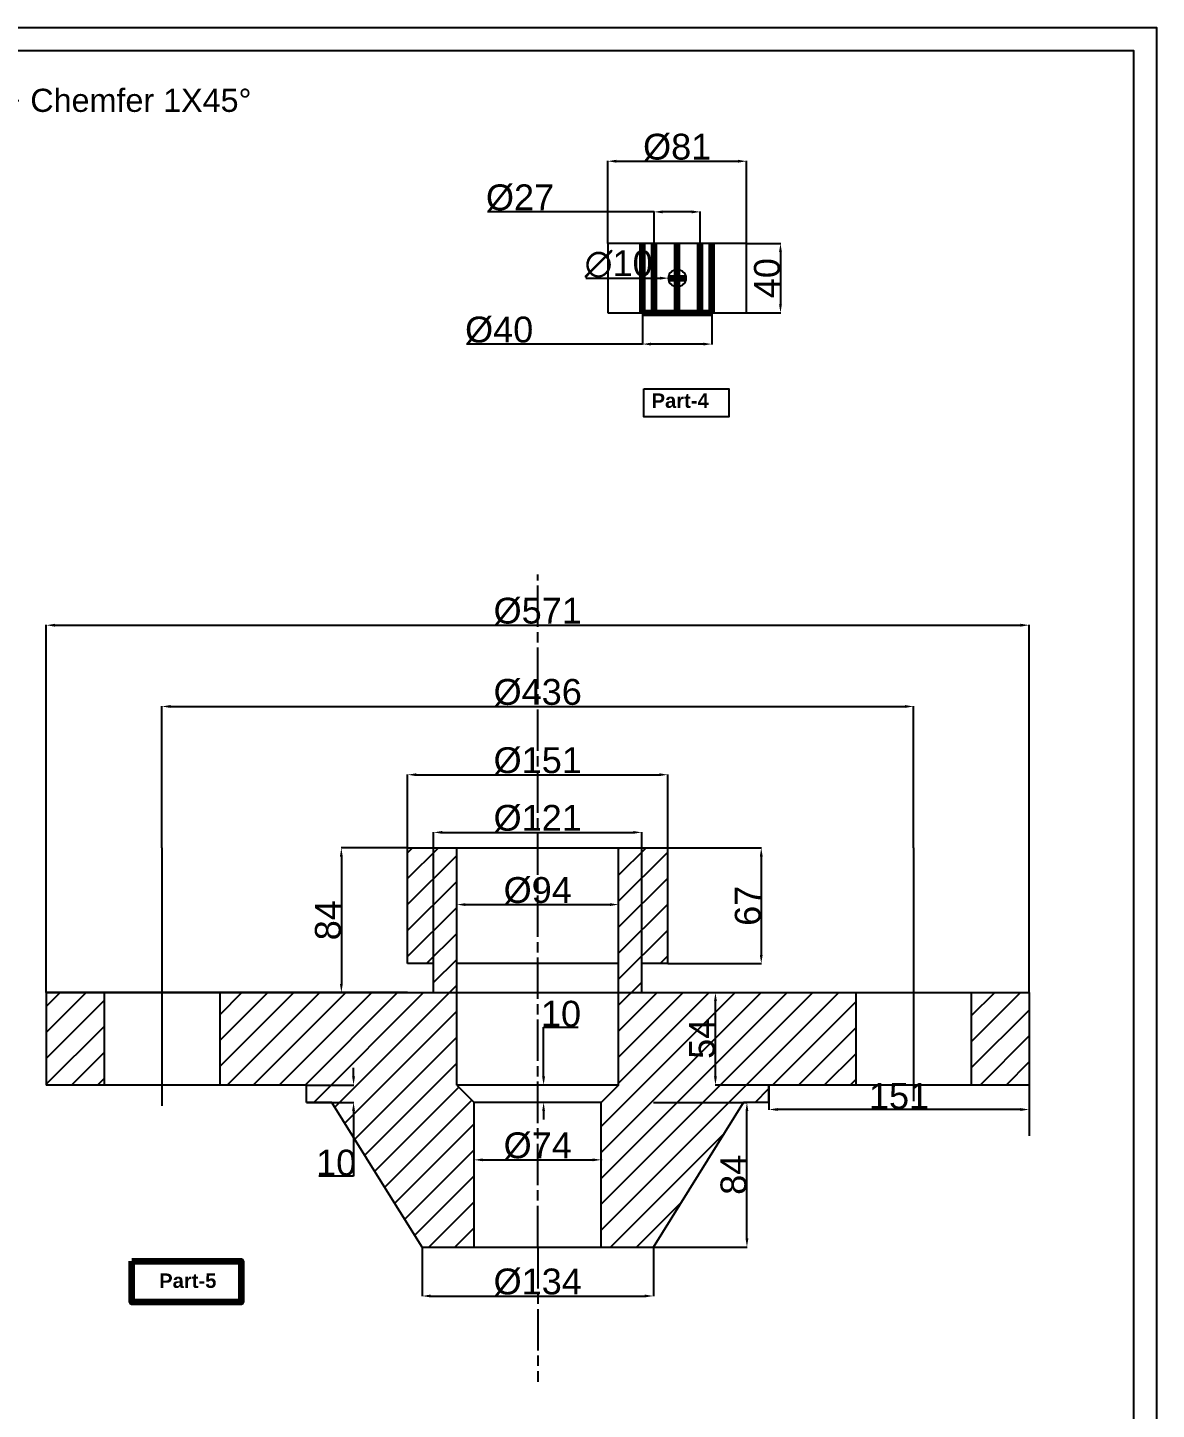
# Model space of a CAD drawing. Header units: millimetres. Extents: x 2545 to 4734, y 520 to 2116.
# Drawn here: x 4078 to 4734, y 1314 to 2116 of the extents above; entities that cross this region are included whole.
import ezdxf
from ezdxf import colors
from ezdxf.entities.mleader import LeaderData, LeaderLine
from ezdxf.math import Vec2, Vec3

# ---------------------------------------------------------------- set-up
doc = ezdxf.new("R2010")
doc.units = ezdxf.units.MM
doc.linetypes.add('ACAD_ISO08W100', pattern=[36, 24, -3, 6, -3])
doc.styles.get("Standard").update_dxf_attribs({"font": 'arial.ttf'})
doc.dimstyles.new('ISO POLINEMA 1', dxfattribs={"dimtxt": 15, "dimasz": 5, "dimexe": 0.18, "dimexo": 0.0625, "dimgap": 0.09, "dimtad": 1, "dimtoh": 1, "dimdec": 0, "dimzin": 0, "dimdsep": 46, "dimtxsty": 'Standard', "dimcen": 1, "dimadec": 0, "dimazin": 0, "dimtfac": 1, "dimtdec": 0, "dimtofl": 0, "dimtmove": 0, "dimatfit": 3, "dimfxl": 1, "dimtolj": 1, "dimtzin": 0, "dimarcsym": 0})

# ---------------------------------------------------------------- blocks, each defined once
blk = doc.blocks.new('*D187')
at = {"color": 0, "lineweight": -2, "transparency": 16777216}
for p, q in [((4435.16, 1950.19), (4435.16, 1931.95)), ((4475.45, 1950.19), (4475.45, 1931.95)), ((4435.16, 1932.13), (4332.95, 1932.13)), ((4470.45, 1932.13), (4440.16, 1932.13))]:
    blk.add_line(p, q, dxfattribs=at)
at = {"color": 0, "transparency": 16777216}
for points in [[(4440.16, 1932.96), (4440.16, 1931.29), (4435.16, 1932.13)], [(4470.45, 1932.96), (4470.45, 1931.29), (4475.45, 1932.13)]]:
    blk.add_solid(points, dxfattribs=at)
at = {"layer": 'Defpoints', "color": 0, "transparency": 16777216}
for p in [(4435.16, 1950.25), (4475.45, 1950.25), (4475.45, 1932.13)]:
    blk.add_point(p, dxfattribs=at)
at = {"color": 0, "transparency": 16777216, "insert": (4351.92, 1940.3), "char_height": 15, "attachment_point": 5}
blk.add_mtext('\\A1;%%C40', dxfattribs=at)
blk = doc.blocks.new('*D188')
at = {"color": 0, "lineweight": -2, "transparency": 16777216}
for p, q in [((4441.87, 2008.87), (4345.05, 2008.87)), ((4441.87, 1990.61), (4441.87, 2009.05)), ((4463.74, 2008.87), (4446.87, 2008.87)), ((4468.74, 1990.61), (4468.74, 2009.05))]:
    blk.add_line(p, q, dxfattribs=at)
at = {"color": 0, "transparency": 16777216}
for points in [[(4446.87, 2009.71), (4446.87, 2008.04), (4441.87, 2008.87)], [(4463.74, 2009.71), (4463.74, 2008.04), (4468.74, 2008.87)]]:
    blk.add_solid(points, dxfattribs=at)
at = {"layer": 'Defpoints', "color": 0, "transparency": 16777216}
for p in [(4441.87, 2008.87), (4441.87, 1990.54), (4468.74, 1990.54)]:
    blk.add_point(p, dxfattribs=at)
at = {"color": 0, "transparency": 16777216, "insert": (4364.04, 2017.04), "char_height": 15, "attachment_point": 5}
blk.add_mtext('\\A1;%%C27', dxfattribs=at)
blk = doc.blocks.new('*D189')
at = {"color": 0, "lineweight": -2, "transparency": 16777216}
for p, q in [((4415.01, 1990.61), (4415.01, 2038.46)), ((4420.01, 2038.28), (4490.6, 2038.28)), ((4495.6, 1990.61), (4495.6, 2038.46))]:
    blk.add_line(p, q, dxfattribs=at)
at = {"color": 0, "transparency": 16777216}
for points in [[(4420.01, 2039.12), (4420.01, 2037.45), (4415.01, 2038.28)], [(4490.6, 2039.12), (4490.6, 2037.45), (4495.6, 2038.28)]]:
    blk.add_solid(points, dxfattribs=at)
at = {"layer": 'Defpoints', "color": 0, "transparency": 16777216}
for p in [(4495.6, 2038.28), (4415.01, 1990.54), (4495.6, 1990.54)]:
    blk.add_point(p, dxfattribs=at)
at = {"color": 0, "transparency": 16777216, "insert": (4455.3, 2046.45), "char_height": 15, "attachment_point": 5}
blk.add_mtext('\\A1;%%C81', dxfattribs=at)
blk = doc.blocks.new('*D190')
at = {"color": 0, "lineweight": -2, "transparency": 16777216}
for p, q in [((4495.66, 1990.54), (4515.47, 1990.54)), ((4515.29, 1985.54), (4515.29, 1955.25)), ((4495.66, 1950.25), (4515.47, 1950.25))]:
    blk.add_line(p, q, dxfattribs=at)
at = {"color": 0, "transparency": 16777216}
for points in [[(4514.46, 1985.54), (4516.12, 1985.54), (4515.29, 1990.54)], [(4514.46, 1955.25), (4516.12, 1955.25), (4515.29, 1950.25)]]:
    blk.add_solid(points, dxfattribs=at)
at = {"layer": 'Defpoints', "color": 0, "transparency": 16777216}
for p in [(4495.6, 1990.54), (4495.6, 1950.25), (4515.29, 1950.25)]:
    blk.add_point(p, dxfattribs=at)
at = {"color": 0, "transparency": 16777216, "insert": (4507.54, 1970.4), "char_height": 15, "attachment_point": 5, "rotation": 90}
blk.add_mtext('\\A1;40', dxfattribs=at)
blk = doc.blocks.new('*D191')
at = {"color": 0, "lineweight": -2, "transparency": 16777216}
for p, q in [((4402.33, 1970.4), (4445.27, 1970.4)), ((4454.31, 1970.4), (4456.31, 1970.4)), ((4455.31, 1969.4), (4455.31, 1971.4))]:
    blk.add_line(p, q, dxfattribs=at)
at = {"color": 0, "transparency": 16777216}
blk.add_solid([(4445.27, 1971.23), (4445.27, 1969.56), (4450.27, 1970.4)], dxfattribs=at)
at = {"layer": 'Defpoints', "color": 0, "transparency": 16777216}
for p in [(4450.27, 1970.4), (4460.34, 1970.4)]:
    blk.add_point(p, dxfattribs=at)
at = {"color": 0, "transparency": 16777216, "insert": (4421.3, 1978.57), "char_height": 15, "attachment_point": 5}
blk.add_mtext('\\A1;∅10', dxfattribs=at)
blk = doc.blocks.new('*D192')
at = {"color": 0, "lineweight": -2, "transparency": 16777216}
for p, q in [((4307.16, 1407.93), (4307.16, 1379.38)), ((4441.46, 1407.93), (4441.46, 1379.38)), ((4312.16, 1379.56), (4436.46, 1379.56))]:
    blk.add_line(p, q, dxfattribs=at)
at = {"color": 0, "transparency": 16777216}
for points in [[(4312.16, 1380.4), (4312.16, 1378.73), (4307.16, 1379.56)], [(4436.46, 1380.4), (4436.46, 1378.73), (4441.46, 1379.56)]]:
    blk.add_solid(points, dxfattribs=at)
at = {"layer": 'Defpoints', "color": 0, "transparency": 16777216}
for p in [(4307.16, 1407.99), (4441.46, 1407.99), (4441.46, 1379.56)]:
    blk.add_point(p, dxfattribs=at)
at = {"color": 0, "transparency": 16777216, "insert": (4374.31, 1387.73), "char_height": 15, "attachment_point": 5}
blk.add_mtext('\\A1;%%C134', dxfattribs=at)
blk = doc.blocks.new('*D193')
at = {"color": 0, "lineweight": -2, "transparency": 16777216}
for p, q in [((4441.52, 1491.93), (4496, 1491.93)), ((4495.82, 1412.99), (4495.82, 1486.93)), ((4441.52, 1407.99), (4496, 1407.99))]:
    blk.add_line(p, q, dxfattribs=at)
at = {"color": 0, "transparency": 16777216}
for points in [[(4494.99, 1486.93), (4496.65, 1486.93), (4495.82, 1491.93)], [(4494.99, 1412.99), (4496.65, 1412.99), (4495.82, 1407.99)]]:
    blk.add_solid(points, dxfattribs=at)
at = {"layer": 'Defpoints', "color": 0, "transparency": 16777216}
for p in [(4441.46, 1491.93), (4495.82, 1491.93), (4441.46, 1407.99)]:
    blk.add_point(p, dxfattribs=at)
at = {"color": 0, "transparency": 16777216, "insert": (4488.07, 1449.96), "char_height": 15, "attachment_point": 5, "rotation": 90}
blk.add_mtext('\\A1;84', dxfattribs=at)
blk = doc.blocks.new('*D131')
at = {"color": 0, "lineweight": -2, "transparency": 16777216}
for p, q in [((4337.38, 1458.78), (4337.38, 1458.42)), ((4342.38, 1458.6), (4406.24, 1458.6)), ((4411.24, 1458.78), (4411.24, 1458.42))]:
    blk.add_line(p, q, dxfattribs=at)
at = {"color": 0, "transparency": 16777216}
for points in [[(4342.38, 1459.43), (4342.38, 1457.76), (4337.38, 1458.6)], [(4406.24, 1459.43), (4406.24, 1457.76), (4411.24, 1458.6)]]:
    blk.add_solid(points, dxfattribs=at)
at = {"layer": 'Defpoints', "color": 0, "transparency": 16777216}
for p in [(4337.38, 1458.84), (4411.24, 1458.84), (4411.24, 1458.6)]:
    blk.add_point(p, dxfattribs=at)
at = {"color": 0, "transparency": 16777216, "insert": (4374.31, 1466.77), "char_height": 15, "attachment_point": 5}
blk.add_mtext('\\A1;%%C74', dxfattribs=at)
blk = doc.blocks.new('*D194')
at = {"color": 0, "lineweight": -2, "transparency": 16777216}
for p, q in [((4377.73, 1507), (4377.73, 1535.58)), ((4377.73, 1535.58), (4397.84, 1535.58)), ((4411.18, 1502), (4377.55, 1502)), ((4411.18, 1491.93), (4377.55, 1491.93)), ((4377.73, 1486.93), (4377.73, 1481.93))]:
    blk.add_line(p, q, dxfattribs=at)
at = {"color": 0, "transparency": 16777216}
for points in [[(4376.89, 1507), (4378.56, 1507), (4377.73, 1502)], [(4376.89, 1486.93), (4378.56, 1486.93), (4377.73, 1491.93)]]:
    blk.add_solid(points, dxfattribs=at)
at = {"layer": 'Defpoints', "color": 0, "transparency": 16777216}
for p in [(4377.73, 1502), (4411.24, 1502), (4411.24, 1491.93)]:
    blk.add_point(p, dxfattribs=at)
at = {"color": 0, "transparency": 16777216, "insert": (4387.83, 1543.33), "char_height": 15, "attachment_point": 5}
blk.add_mtext('\\A1;10', dxfattribs=at)
blk = doc.blocks.new('*D132')
at = {"color": 0, "lineweight": -2, "transparency": 16777216}
for p, q in [((4327.3, 1601.74), (4327.3, 1606.96)), ((4332.3, 1606.78), (4416.32, 1606.78)), ((4421.32, 1601.74), (4421.32, 1606.96))]:
    blk.add_line(p, q, dxfattribs=at)
at = {"color": 0, "transparency": 16777216}
for points in [[(4332.3, 1607.61), (4332.3, 1605.95), (4327.3, 1606.78)], [(4416.32, 1607.61), (4416.32, 1605.95), (4421.32, 1606.78)]]:
    blk.add_solid(points, dxfattribs=at)
at = {"layer": 'Defpoints', "color": 0, "transparency": 16777216}
for p in [(4421.32, 1606.78), (4327.3, 1601.68), (4421.32, 1601.68)]:
    blk.add_point(p, dxfattribs=at)
at = {"color": 0, "transparency": 16777216, "insert": (4374.31, 1614.95), "char_height": 15, "attachment_point": 5}
blk.add_mtext('\\A1;%%C94', dxfattribs=at)
blk = doc.blocks.new('*D195')
at = {"color": 0, "lineweight": -2, "transparency": 16777216}
for p, q in [((4298.7, 1639.67), (4260.08, 1639.67)), ((4260.26, 1634.67), (4260.26, 1560.73)), ((4298.7, 1555.73), (4260.08, 1555.73))]:
    blk.add_line(p, q, dxfattribs=at)
at = {"color": 0, "transparency": 16777216}
for points in [[(4259.43, 1634.67), (4261.09, 1634.67), (4260.26, 1639.67)], [(4259.43, 1560.73), (4261.09, 1560.73), (4260.26, 1555.73)]]:
    blk.add_solid(points, dxfattribs=at)
at = {"layer": 'Defpoints', "color": 0, "transparency": 16777216}
for p in [(4298.76, 1639.67), (4260.26, 1555.73), (4298.76, 1555.73)]:
    blk.add_point(p, dxfattribs=at)
at = {"color": 0, "transparency": 16777216, "insert": (4252.51, 1597.7), "char_height": 15, "attachment_point": 5, "rotation": 90}
blk.add_mtext('\\A1;84', dxfattribs=at)
blk = doc.blocks.new('*D196')
at = {"color": 0, "lineweight": -2, "transparency": 16777216}
for p, q in [((4449.92, 1639.67), (4504.32, 1639.67)), ((4504.14, 1634.67), (4504.14, 1577.51)), ((4449.92, 1572.51), (4504.32, 1572.51))]:
    blk.add_line(p, q, dxfattribs=at)
at = {"color": 0, "transparency": 16777216}
for points in [[(4503.31, 1634.67), (4504.97, 1634.67), (4504.14, 1639.67)], [(4503.31, 1577.51), (4504.97, 1577.51), (4504.14, 1572.51)]]:
    blk.add_solid(points, dxfattribs=at)
at = {"layer": 'Defpoints', "color": 0, "transparency": 16777216}
for p in [(4449.86, 1639.67), (4449.86, 1572.51), (4504.14, 1572.51)]:
    blk.add_point(p, dxfattribs=at)
at = {"color": 0, "transparency": 16777216, "insert": (4496.39, 1606.09), "char_height": 15, "attachment_point": 5, "rotation": 90}
blk.add_mtext('\\A1;67', dxfattribs=at)
blk = doc.blocks.new('*D197')
at = {"color": 0, "lineweight": -2, "transparency": 16777216}
for p, q in [((4313.87, 1639.73), (4313.87, 1648.87)), ((4318.87, 1648.69), (4429.75, 1648.69)), ((4434.75, 1639.73), (4434.75, 1648.87))]:
    blk.add_line(p, q, dxfattribs=at)
at = {"color": 0, "transparency": 16777216}
for points in [[(4318.87, 1649.52), (4318.87, 1647.85), (4313.87, 1648.69)], [(4429.75, 1649.52), (4429.75, 1647.85), (4434.75, 1648.69)]]:
    blk.add_solid(points, dxfattribs=at)
at = {"layer": 'Defpoints', "color": 0, "transparency": 16777216}
for p in [(4434.75, 1648.69), (4313.87, 1639.67), (4434.75, 1639.67)]:
    blk.add_point(p, dxfattribs=at)
at = {"color": 0, "transparency": 16777216, "insert": (4374.31, 1656.85), "char_height": 15, "attachment_point": 5}
blk.add_mtext('\\A1;%%C121', dxfattribs=at)
blk = doc.blocks.new('*D198')
at = {"color": 0, "lineweight": -2, "transparency": 16777216}
for p, q in [((4298.76, 1639.73), (4298.76, 1682.34)), ((4303.76, 1682.16), (4444.86, 1682.16)), ((4449.86, 1639.73), (4449.86, 1682.34))]:
    blk.add_line(p, q, dxfattribs=at)
at = {"color": 0, "transparency": 16777216}
for points in [[(4303.76, 1683), (4303.76, 1681.33), (4298.76, 1682.16)], [(4444.86, 1683), (4444.86, 1681.33), (4449.86, 1682.16)]]:
    blk.add_solid(points, dxfattribs=at)
at = {"layer": 'Defpoints', "color": 0, "transparency": 16777216}
for p in [(4449.86, 1682.16), (4298.76, 1639.67), (4449.86, 1639.67)]:
    blk.add_point(p, dxfattribs=at)
at = {"color": 0, "transparency": 16777216, "insert": (4374.31, 1690.33), "char_height": 15, "attachment_point": 5}
blk.add_mtext('\\A1;%%C151', dxfattribs=at)
blk = doc.blocks.new('*D199')
at = {"color": 0, "lineweight": -2, "transparency": 16777216}
for p, q in [((4156.07, 1639.73), (4156.07, 1721.96)), ((4161.07, 1721.78), (4587.55, 1721.78)), ((4592.55, 1639.73), (4592.55, 1721.96))]:
    blk.add_line(p, q, dxfattribs=at)
at = {"color": 0, "transparency": 16777216}
for points in [[(4161.07, 1722.61), (4161.07, 1720.95), (4156.07, 1721.78)], [(4587.55, 1722.61), (4587.55, 1720.95), (4592.55, 1721.78)]]:
    blk.add_solid(points, dxfattribs=at)
at = {"layer": 'Defpoints', "color": 0, "transparency": 16777216}
for p in [(4592.55, 1721.78), (4156.07, 1639.67), (4592.55, 1639.67)]:
    blk.add_point(p, dxfattribs=at)
at = {"color": 0, "transparency": 16777216, "insert": (4374.31, 1729.95), "char_height": 15, "attachment_point": 5}
blk.add_mtext('\\A1;%%C436', dxfattribs=at)
blk = doc.blocks.new('*D200')
at = {"color": 0, "lineweight": -2, "transparency": 16777216}
for p, q in [((4508.61, 1501.94), (4508.61, 1487.64)), ((4659.7, 1501.94), (4659.7, 1487.64)), ((4654.7, 1487.82), (4513.61, 1487.82))]:
    blk.add_line(p, q, dxfattribs=at)
at = {"color": 0, "transparency": 16777216}
for points in [[(4513.61, 1488.65), (4513.61, 1486.99), (4508.61, 1487.82)], [(4654.7, 1488.65), (4654.7, 1486.99), (4659.7, 1487.82)]]:
    blk.add_solid(points, dxfattribs=at)
at = {"layer": 'Defpoints', "color": 0, "transparency": 16777216}
for p in [(4508.61, 1502), (4659.7, 1502), (4508.61, 1487.82)]:
    blk.add_point(p, dxfattribs=at)
at = {"color": 0, "transparency": 16777216, "insert": (4584.16, 1495.57), "char_height": 15, "attachment_point": 5}
blk.add_mtext('\\A1;151', dxfattribs=at)
blk = doc.blocks.new('*D201')
at = {"color": 0, "lineweight": -2, "transparency": 16777216}
for p, q in [((4088.98, 1555.73), (4477.71, 1555.73)), ((4477.53, 1507), (4477.53, 1550.73)), ((4508.55, 1502), (4477.35, 1502))]:
    blk.add_line(p, q, dxfattribs=at)
at = {"color": 0, "transparency": 16777216}
for points in [[(4476.7, 1550.73), (4478.37, 1550.73), (4477.53, 1555.73)], [(4476.7, 1507), (4478.37, 1507), (4477.53, 1502)]]:
    blk.add_solid(points, dxfattribs=at)
at = {"layer": 'Defpoints', "color": 0, "transparency": 16777216}
for p in [(4088.91, 1555.73), (4477.53, 1555.73), (4508.61, 1502)]:
    blk.add_point(p, dxfattribs=at)
at = {"color": 0, "transparency": 16777216, "insert": (4469.81, 1528.87), "char_height": 15, "attachment_point": 5, "rotation": 90}
blk.add_mtext('\\A1;54', dxfattribs=at)
blk = doc.blocks.new('*D202')
at = {"color": 0, "lineweight": -2, "transparency": 16777216}
for p, q in [((4267.36, 1507), (4267.36, 1512)), ((4240.07, 1502), (4267.54, 1502)), ((4240.07, 1491.93), (4267.54, 1491.93)), ((4267.36, 1486.93), (4267.36, 1449.14)), ((4267.36, 1449.14), (4247.24, 1449.14))]:
    blk.add_line(p, q, dxfattribs=at)
at = {"color": 0, "transparency": 16777216}
for points in [[(4266.52, 1507), (4268.19, 1507), (4267.36, 1502)], [(4266.52, 1486.93), (4268.19, 1486.93), (4267.36, 1491.93)]]:
    blk.add_solid(points, dxfattribs=at)
at = {"layer": 'Defpoints', "color": 0, "transparency": 16777216}
for p in [(4240.01, 1502), (4267.36, 1502), (4240.01, 1491.93)]:
    blk.add_point(p, dxfattribs=at)
at = {"color": 0, "transparency": 16777216, "insert": (4257.25, 1456.89), "char_height": 15, "attachment_point": 5}
blk.add_mtext('\\A1;10', dxfattribs=at)
blk = doc.blocks.new('*D203')
at = {"color": 0, "lineweight": -2, "transparency": 16777216}
for p, q in [((4088.91, 1555.79), (4088.91, 1769.13)), ((4093.91, 1768.95), (4654.7, 1768.95)), ((4659.7, 1555.79), (4659.7, 1769.13))]:
    blk.add_line(p, q, dxfattribs=at)
at = {"color": 0, "transparency": 16777216}
for points in [[(4093.91, 1769.78), (4093.91, 1768.12), (4088.91, 1768.95)], [(4654.7, 1769.78), (4654.7, 1768.12), (4659.7, 1768.95)]]:
    blk.add_solid(points, dxfattribs=at)
at = {"layer": 'Defpoints', "color": 0, "transparency": 16777216}
for p in [(4659.7, 1768.95), (4088.91, 1555.73), (4659.7, 1555.73)]:
    blk.add_point(p, dxfattribs=at)
at = {"color": 0, "transparency": 16777216, "insert": (4374.31, 1777.12), "char_height": 15, "attachment_point": 5}
blk.add_mtext('\\A1;%%C571', dxfattribs=at)

msp = doc.modelspace()

# ---------------------------------------------------------------- hatches: boundary and pattern name
h = msp.add_hatch()
h.set_pattern_fill('ANSI31', color=256, scale=3.357589)
h.set_pattern_definition([(45, (-2032.773, -232.127), (-7.538002, 7.538002), [])])
h.paths.add_polyline_path([(4122.49068, 1555.7258), (4088.91479, 1555.7258), (4088.91479, 1502.00438), (4122.49068, 1502.00438)])
h.paths.add_polyline_path([(4327.30359, 1639.66552), (4313.87323, 1639.66552), (4313.87323, 1555.7258), (4298.76408, 1555.7258), (4189.64245, 1555.7258), (4189.64245, 1502.00438), (4240.00628, 1502.00438), (4240.00628, 1491.93161), (4254.7067, 1491.93161), (4281.30466, 1449.36597), (4307.15805, 1407.9919), (4337.37635, 1407.9919), (4337.37635, 1491.93161), (4327.30359, 1502.00438)])
h.paths.add_polyline_path([(4558.97721, 1555.7258), (4449.85557, 1555.7258), (4434.74642, 1555.7258), (4434.74642, 1639.66552), (4421.31607, 1639.66552), (4421.31607, 1502.00438), (4411.2433, 1491.93161), (4411.2433, 1407.9919), (4441.4616, 1407.9919), (4493.91296, 1491.93161), (4508.61338, 1491.93161), (4508.61338, 1502.00438), (4558.97721, 1502.00438)])
h.paths.add_polyline_path([(4659.70487, 1555.7258), (4626.12898, 1555.7258), (4626.12898, 1502.00438), (4659.70487, 1502.00438)])
h.paths.add_polyline_path([(4313.87323, 1639.66552), (4298.76408, 1639.66552), (4298.76408, 1572.51374), (4313.87323, 1572.51374)], flags=17)
h.paths.add_polyline_path([(4449.85557, 1639.66552), (4434.74642, 1639.66552), (4434.74642, 1572.51374), (4449.85557, 1572.51374)], flags=17)

# ---------------------------------------------------------------- linework, layer by layer
for p, q in [((4495.59573, 1990.54275), (4415.0136, 1990.54275)), ((4415.0136, 1990.54275), (4415.0136, 1950.25169)), ((4495.59573, 1950.25169), (4495.59573, 1990.54275)), ((4415.0136, 1950.25169), (4435.15974, 1950.25169)), ((4475.4502, 1950.25169), (4495.59573, 1950.25169)), ((4156.06656, 1639.66552), (4156.06656, 1555.7258)), ((4298.76408, 1572.51374), (4298.76408, 1639.66552)), ((4298.76408, 1639.66552), (4449.85557, 1639.66552)), ((4313.87323, 1555.7258), (4313.87323, 1639.66552)), ((4327.30359, 1502.00438), (4327.30359, 1639.66552)), ((4421.31607, 1502.00438), (4421.31607, 1639.66552)), ((4434.74642, 1555.7258), (4434.74642, 1639.66552)), ((4449.85557, 1572.51374), (4449.85557, 1639.66552)), ((4592.55309, 1639.66552), (4592.55309, 1555.7258)), ((4313.87323, 1572.51374), (4298.76408, 1572.51374)), ((4421.31607, 1572.51374), (4327.30359, 1572.51374)), ((4449.85557, 1572.51374), (4434.74642, 1572.51374)), ((4298.76408, 1555.7258), (4088.91479, 1555.7258)), ((4088.91479, 1555.7258), (4088.91479, 1502.00438)), ((4122.49068, 1555.7258), (4122.49068, 1502.00438)), ((4156.06656, 1555.7258), (4156.06656, 1490.05406)), ((4189.64245, 1555.7258), (4189.64245, 1502.00438)), ((4298.76408, 1555.7258), (4313.87323, 1555.7258)), ((4327.30359, 1555.7258), (4421.31607, 1555.7258)), ((4434.74642, 1555.7258), (4449.85557, 1555.7258)), ((4449.85557, 1555.7258), (4659.70487, 1555.7258)), ((4558.97721, 1555.7258), (4558.97721, 1502.00438)), ((4592.55309, 1555.7258), (4592.55309, 1492.61373)), ((4626.12898, 1555.7258), (4626.12898, 1502.00438)), ((4659.70487, 1555.7258), (4659.70487, 1472.62585)), ((4240.00628, 1502.00438), (4088.91479, 1502.00438)), ((4240.00628, 1491.93161), (4240.00628, 1502.00438)), ((4421.31607, 1502.00438), (4327.30359, 1502.00438)), ((4327.30359, 1502.00438), (4337.37635, 1491.93161)), ((4421.31607, 1502.00438), (4411.2433, 1491.93161)), ((4659.70487, 1502.00438), (4508.61338, 1502.00438)), ((4508.61338, 1491.93161), (4508.61338, 1502.00438)), ((4254.7067, 1491.93161), (4240.00628, 1491.93161)), ((4281.30466, 1449.36597), (4254.7067, 1491.93161)), ((4337.37635, 1407.9919), (4337.37635, 1491.93161)), ((4411.2433, 1491.93161), (4337.37635, 1491.93161)), ((4411.2433, 1491.93161), (4337.37635, 1491.93161)), ((4411.2433, 1407.9919), (4411.2433, 1491.93161)), ((4441.4616, 1407.9919), (4493.91296, 1491.93161)), ((4508.61338, 1491.93161), (4493.91296, 1491.93161)), ((4307.15805, 1407.9919), (4281.30466, 1449.36597)), ((4307.15805, 1407.9919), (4441.4616, 1407.9919))]:
    msp.add_line(p, q)
at = {"lineweight": 100}
for p, q in [((4435.15974, 1949.99659), (4435.15974, 1990.54275)), ((4441.87492, 1949.99659), (4441.87492, 1990.54275)), ((4455.30527, 1949.99659), (4455.30527, 1990.54275)), ((4468.73502, 1950.2198), (4468.73502, 1990.54275)), ((4475.4502, 1950.2198), (4475.4502, 1990.54275)), ((4450.26889, 1970.39722), (4460.34165, 1970.39722)), ((4435.15974, 1950.25169), (4475.4502, 1950.25169))]:
    msp.add_line(p, q, dxfattribs=at)
at = {"linetype": 'ACAD_ISO08W100'}
for q in [(4374.30983, 1798.39669), (4374.30983, 1329.72189)]:
    msp.add_line((4374.30983, 1407.9919), q, dxfattribs=at)
for points in [[(2544.77969, 2115.82513), (4733.61925, 2115.82513), (4733.61925, 520.10313), (2544.77969, 520.10313)], [(2558.03045, 2102.57436), (4720.36848, 2102.57436), (4720.36848, 533.35389), (2558.03045, 533.35389)], [(4435.89452, 1906.21447), (4485.37055, 1906.21447), (4485.33104, 1889.98805), (4435.89452, 1890.001)]]:
    msp.add_lwpolyline(points, close=True)
at = {"lineweight": 100}
msp.add_lwpolyline([(4138.58506, 1399.73627), (4202.03786, 1399.73627), (4202.03786, 1375.91995), (4138.58506, 1375.91995)], close=True, dxfattribs=at)
msp.add_circle((4455.30527, 1970.39722), 5.03638)

# ---------------------------------------------------------------- texts
at = {"insert": (4440.43055, 1903.50966), "char_height": 8.3939717, "attachment_point": 1}
msp.add_mtext_dynamic_manual_height_columns('{\\fArial|b1|i0|c0|p34;Part-4}', width=86.8695765, gutter_width=41.96986, heights=[0], dxfattribs=at)
at = {"lineweight": 100, "insert": (4154.45865, 1392.65304), "char_height": 8.3939717, "attachment_point": 1}
msp.add_mtext_dynamic_manual_height_columns('{\\fArial|b1|i0|c0|p34;Part-5}', width=212.1744042, gutter_width=41.96986, heights=[0], dxfattribs=at)

# ---------------------------------------------------------------- dimensions: what is measured, and where the dimension line sits
for base, p1, p2, picture, middle in [((4495.59573, 2038.28339), (4415.0136, 1990.54275), (4495.59573, 1990.54275), '*D189', (4455.30467, 2046.4515)), ((4659.70487, 1768.95001), (4088.91479, 1555.7258), (4659.70487, 1555.7258), '*D203', (4374.30983, 1777.11812)), ((4592.55309, 1721.78111), (4156.06656, 1639.66552), (4592.55309, 1639.66552), '*D199', (4374.30983, 1729.94921)), ((4449.85557, 1682.16473), (4298.76408, 1639.66552), (4449.85557, 1639.66552), '*D198', (4374.30983, 1690.33283)), ((4434.74642, 1648.68532), (4313.87323, 1639.66552), (4434.74642, 1639.66552), '*D197', (4374.30983, 1656.85342)), ((4421.31607, 1606.77841), (4327.30359, 1601.68203), (4421.31607, 1601.68203), '*D132', (4374.30983, 1614.94651))]:
    dim = msp.add_linear_dim(base=base, p1=p1, p2=p2, text='%%C<>', dimstyle='ISO POLINEMA 1')
    dim.commit()
    dim.dimension.update_dxf_attribs({"geometry": picture, "text_midpoint": middle})
for base, p1, p2, picture, middle in [((4441.87492, 2008.87433), (4468.73502, 1990.54275), (4441.87492, 1990.54275), '*D188', (4364.04015, 2008.87433)), ((4475.4502, 1932.12777), (4435.15974, 1950.25169), (4475.4502, 1950.25169), '*D187', (4351.92028, 1932.12777)), ((4411.2433, 1458.59768), (4337.37635, 1458.84442), (4411.2433, 1458.84442), '*D131', (4374.30983, 1458.59768)), ((4441.4616, 1379.5622), (4307.15805, 1407.9919), (4441.4616, 1407.9919), '*D192', (4374.30983, 1379.5622))]:
    dim = msp.add_linear_dim(base=base, p1=p1, p2=p2, text='%%C<>', dimstyle='ISO POLINEMA 1')
    dim.commit()
    dim.dimension.update_dxf_attribs({"geometry": picture, "text_midpoint": middle, "dimtype": 160})
for base, p1, p2, picture, middle in [((4515.29051, 1950.25169), (4495.59573, 1990.54275), (4495.59573, 1950.25169), '*D190', (4507.54192, 1970.39722)), ((4260.26165, 1555.7258), (4298.76408, 1639.66552), (4298.76408, 1555.7258), '*D195', (4252.51305, 1597.69566)), ((4504.14139, 1572.51374), (4449.85557, 1639.66552), (4449.85557, 1572.51374), '*D196', (4496.39279, 1606.08963)), ((4477.53233, 1555.7258), (4508.61338, 1502.00438), (4088.91479, 1555.7258), '*D201', (4469.81443, 1528.86509)), ((4495.81914, 1491.93161), (4441.4616, 1407.9919), (4441.4616, 1491.93161), '*D193', (4488.07055, 1449.96175))]:
    dim = msp.add_linear_dim(base=base, p1=p1, p2=p2, angle=90, dimstyle='ISO POLINEMA 1')
    dim.commit()
    dim.dimension.update_dxf_attribs({"geometry": picture, "text_midpoint": middle})
dim = msp.add_diameter_dim_2p(p1=(4460.34165, 1970.39722), p2=(4450.26889, 1970.39722), dimstyle='ISO POLINEMA 1')
dim.commit()
dim.dimension.update_dxf_attribs({"geometry": '*D191', "text_midpoint": (4421.30099, 1978.56532)})
for base, p1, p2, picture, middle in [((4377.72687, 1502.00438), (4411.2433, 1491.93161), (4411.2433, 1502.00438), '*D194', (4387.82881, 1535.58027)), ((4267.35668, 1502.00438), (4240.00628, 1491.93161), (4240.00628, 1502.00438), '*D202', (4257.25475, 1449.14016))]:
    dim = msp.add_linear_dim(base=base, p1=p1, p2=p2, angle=90, dimstyle='ISO POLINEMA 1')
    dim.commit()
    dim.dimension.update_dxf_attribs({"geometry": picture, "text_midpoint": middle, "dimtype": 160})
dim = msp.add_linear_dim(base=(4508.61338, 1487.82021), p1=(4659.70487, 1502.00438), p2=(4508.61338, 1502.00438), dimstyle='ISO POLINEMA 1')
dim.commit()
dim.dimension.update_dxf_attribs({"geometry": '*D200', "text_midpoint": (4584.15912, 1495.56881)})

# ---------------------------------------------------------------- leaders
ml = msp.add_multileader_mtext('Standard')
ml.set_content('Chemfer 1X45%%D', color=256)
ml.set_leader_properties()
ml.build(insert=Vec2(0, 0))
ml.multileader.update_dxf_attribs({"arrow_head_size": 13.43035})
ctx = ml.context
ctx.base_point, ctx.char_height, ctx.arrow_head_size, ctx.landing_gap_size, ctx.plane_origin = Vec3(4072.88848, 2073.51593), 13.4303548, 13.43035, 6.71518, Vec3(4030.09505, 2046.09379)
notes = []
notes.append((ctx, [(0, (1, 1, 0), (4046.02777, 2073.51593), (1, 0), 26.86071, [(0, [(4030.09505, 2046.09379)], 0, [])])]))
ctx.mtext.insert, ctx.mtext.flow_direction = Vec3(4079.60366, 2080.34563), 5
for ctx, leaders in notes:
    for number, flags, end, landing, length, lines in leaders:
        leader = LeaderData()
        leader.index, (leader.has_last_leader_line, leader.has_dogleg_vector, leader.attachment_direction) = number, flags
        leader.last_leader_point, leader.dogleg_vector, leader.dogleg_length = Vec3(end), Vec3(landing), length
        for number, points, colour, breaks in lines:
            line = LeaderLine()
            line.index, line.vertices, line.color, line.breaks = number, Vec3.list(points), colors.encode_raw_color(colour), breaks
            leader.lines.append(line)
        ctx.leaders.append(leader)

doc.saveas('drawing.dxf')
